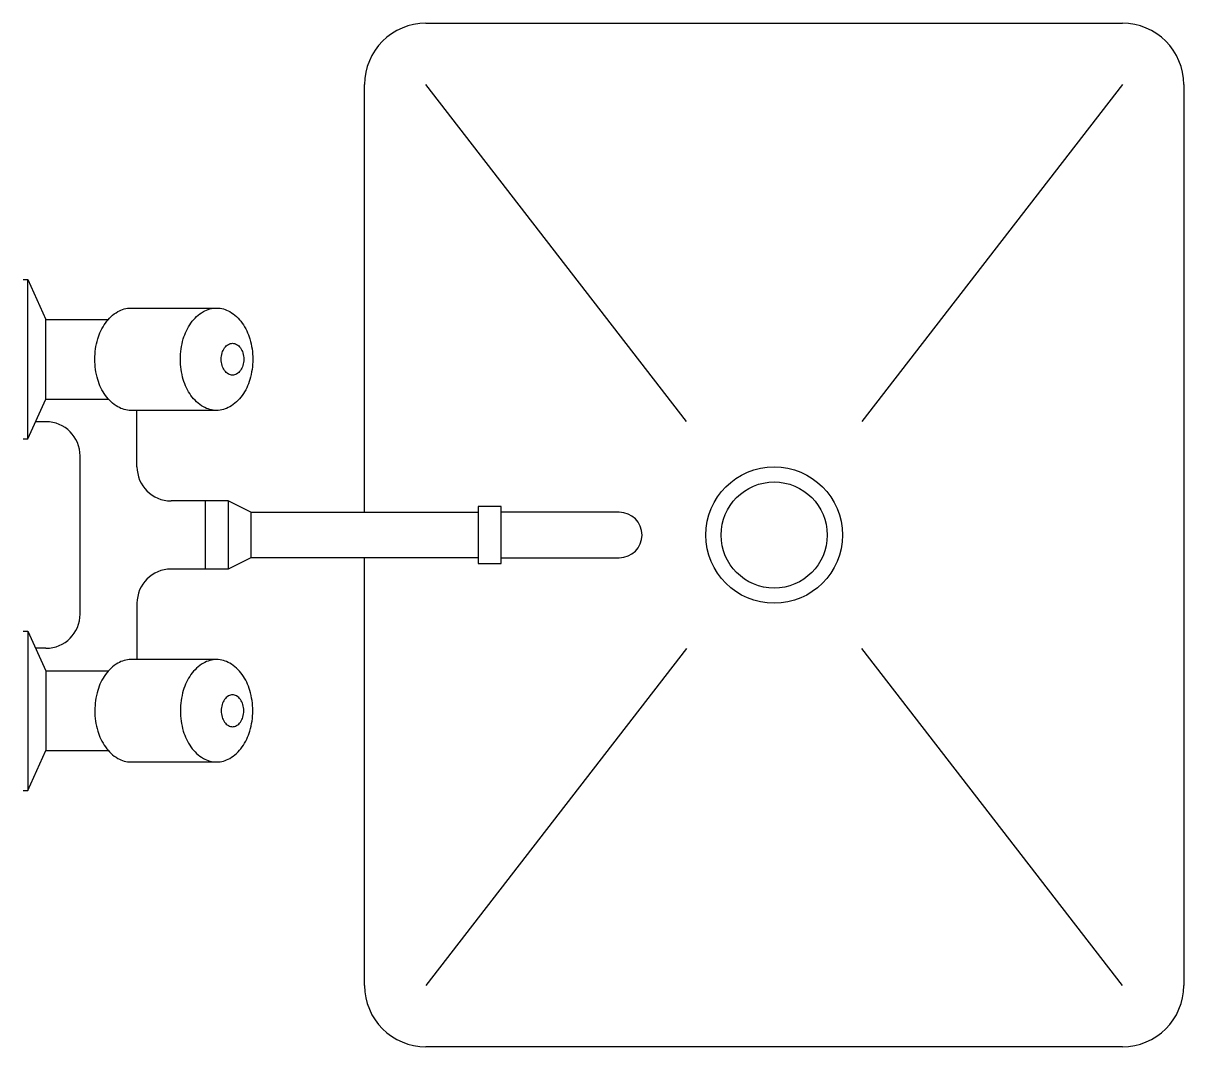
# Model space of a CAD drawing. Header units: millimetres. Extents: x -3060.947 to -3060.437, y 2892.395 to 2892.845.
import ezdxf

# ---------------------------------------------------------------- set-up
doc = ezdxf.new("R2010")
doc.units = ezdxf.units.MM
doc.header["$LTSCALE"] = 10
doc.layers.add('cozinha_pias', color=2, linetype='Continuous')

msp = doc.modelspace()

# ---------------------------------------------------------------- linework, layer by layer
at = {"layer": 'cozinha_pias'}
for p, q in [((-3060.77012, 2892.8452), (-3060.46412, 2892.8452)), ((-3060.79712, 2892.6302), (-3060.79712, 2892.8182)), ((-3060.43712, 2892.8182), (-3060.43712, 2892.4222)), ((-3060.79712, 2892.4222), (-3060.79712, 2892.6102)), ((-3060.46412, 2892.3952), (-3060.77012, 2892.3952))]:
    msp.add_line(p, q, dxfattribs=at)
at = {"layer": 'cozinha_pias', "color": 1}
for p, q in [((-3060.65564, 2892.67006), (-3060.77012, 2892.8182)), ((-3060.46412, 2892.8182), (-3060.57859, 2892.67006)), ((-3060.94512, 2892.66248), (-3060.94512, 2892.73248)), ((-3060.93712, 2892.67998), (-3060.93712, 2892.71498)), ((-3060.93712, 2892.67998), (-3060.93712, 2892.67998)), ((-3060.89712, 2892.6502), (-3060.89712, 2892.67498)), ((-3060.93712, 2892.66998), (-3060.94169, 2892.66998)), ((-3060.92212, 2892.58543), (-3060.92212, 2892.65498)), ((-3060.85712, 2892.6352), (-3060.88212, 2892.6352)), ((-3060.86712, 2892.6352), (-3060.86712, 2892.6052)), ((-3060.85712, 2892.6352), (-3060.85712, 2892.6052)), ((-3060.84712, 2892.6302), (-3060.85712, 2892.6352)), ((-3060.84712, 2892.6302), (-3060.84712, 2892.6102)), ((-3060.84712, 2892.6302), (-3060.74712, 2892.6302)), ((-3060.84712, 2892.6102), (-3060.85712, 2892.6052)), ((-3060.74712, 2892.6102), (-3060.84712, 2892.6102)), ((-3060.85712, 2892.6052), (-3060.88212, 2892.6052)), ((-3060.89712, 2892.5902), (-3060.89712, 2892.56543)), ((-3060.94512, 2892.57793), (-3060.94512, 2892.50793)), ((-3060.93712, 2892.57043), (-3060.94169, 2892.57043)), ((-3060.65564, 2892.57035), (-3060.77012, 2892.4222)), ((-3060.46412, 2892.4222), (-3060.57859, 2892.57035)), ((-3060.93712, 2892.56043), (-3060.93712, 2892.52543)), ((-3060.93712, 2892.56043), (-3060.93712, 2892.56043))]:
    msp.add_line(p, q, dxfattribs=at)
for points in [[(-3060.94712, 2892.73248), (-3060.94512, 2892.73248), (-3060.93712, 2892.71498), (-3060.90972, 2892.71498)], [(-3060.94712, 2892.66248), (-3060.94512, 2892.66248), (-3060.93712, 2892.67998), (-3060.90972, 2892.67998)], [(-3060.94712, 2892.57793), (-3060.94512, 2892.57793), (-3060.93712, 2892.56043), (-3060.90972, 2892.56043)], [(-3060.94712, 2892.50793), (-3060.94512, 2892.50793), (-3060.93712, 2892.52543), (-3060.90972, 2892.52543)]]:
    msp.add_lwpolyline(points, dxfattribs=at)
for points in [[(-3060.86214, 2892.67498), (-3060.89974, 2892.67498, -0.133256), (-3060.90552, 2892.67655, -0.106756), (-3060.91099, 2892.68157, -0.082828), (-3060.91437, 2892.68857, -0.071352), (-3060.91565, 2892.69748, -0.071352), (-3060.91437, 2892.70639, -0.082828), (-3060.91099, 2892.71339, -0.106756), (-3060.90552, 2892.71841, -0.133256), (-3060.89974, 2892.71998), (-3060.86214, 2892.71998)], [(-3060.73712, 2892.6102), (-3060.68519, 2892.6102, 1), (-3060.68519, 2892.6302), (-3060.73712, 2892.6302)], [(-3060.86214, 2892.56543), (-3060.89974, 2892.56543, 0.133256), (-3060.90552, 2892.56386, 0.106756), (-3060.91099, 2892.55884, 0.082828), (-3060.91437, 2892.55184, 0.071352), (-3060.91565, 2892.54293, 0.071352), (-3060.91437, 2892.53401, 0.082828), (-3060.91099, 2892.52702, 0.106756), (-3060.90552, 2892.522, 0.133256), (-3060.89974, 2892.52043), (-3060.86214, 2892.52043)]]:
    msp.add_lwpolyline(points, format="xyb", dxfattribs=at)
for points in [[(-3060.86214, 2892.71998, -0.133256), (-3060.85636, 2892.71841, -0.106756), (-3060.85089, 2892.71339, -0.082828), (-3060.84751, 2892.70639, -0.071352), (-3060.84623, 2892.69748, -0.071352), (-3060.84751, 2892.68857, -0.082828), (-3060.85089, 2892.68157, -0.106756), (-3060.85636, 2892.67655, -0.133256), (-3060.86214, 2892.67498, -0.133256), (-3060.86792, 2892.67655, -0.106756), (-3060.87339, 2892.68157, -0.082828), (-3060.87677, 2892.68857, -0.071352), (-3060.87805, 2892.69748, -0.071352), (-3060.87677, 2892.70639, -0.082828), (-3060.87339, 2892.71339, -0.106756), (-3060.86792, 2892.71841, -0.133256)], [(-3060.85514, 2892.69048, -0.133256), (-3060.85694, 2892.69097, -0.106756), (-3060.85864, 2892.69253, -0.082828), (-3060.85969, 2892.69471, -0.071352), (-3060.86009, 2892.69748, -0.071352), (-3060.85969, 2892.70025, -0.082828), (-3060.85864, 2892.70243, -0.106756), (-3060.85694, 2892.70399, -0.133256), (-3060.85514, 2892.70448, -0.133256), (-3060.85334, 2892.70399, -0.106756), (-3060.85164, 2892.70243, -0.082828), (-3060.85059, 2892.70025, -0.071352), (-3060.85019, 2892.69748, -0.071352), (-3060.85059, 2892.69471, -0.082828), (-3060.85164, 2892.69253, -0.106756), (-3060.85334, 2892.69097, -0.133256)], [(-3060.86214, 2892.52043, 0.133256), (-3060.85636, 2892.522, 0.106756), (-3060.85089, 2892.52702, 0.082828), (-3060.84751, 2892.53401, 0.071352), (-3060.84623, 2892.54293, 0.071352), (-3060.84751, 2892.55184, 0.082828), (-3060.85089, 2892.55884, 0.106756), (-3060.85636, 2892.56386, 0.133256), (-3060.86214, 2892.56543, 0.133256), (-3060.86792, 2892.56386, 0.106756), (-3060.87339, 2892.55884, 0.082828), (-3060.87677, 2892.55184, 0.071352), (-3060.87805, 2892.54293, 0.071352), (-3060.87677, 2892.53401, 0.082828), (-3060.87339, 2892.52702, 0.106756), (-3060.86792, 2892.522, 0.133256)], [(-3060.85514, 2892.54993, 0.133256), (-3060.85694, 2892.54944, 0.106756), (-3060.85864, 2892.54788, 0.082828), (-3060.85969, 2892.5457, 0.071352), (-3060.86009, 2892.54293, 0.071352), (-3060.85969, 2892.54016, 0.082828), (-3060.85864, 2892.53798, 0.106756), (-3060.85694, 2892.53642, 0.133256), (-3060.85514, 2892.53593, 0.133256), (-3060.85334, 2892.53642, 0.106756), (-3060.85164, 2892.53798, 0.082828), (-3060.85059, 2892.54016, 0.071352), (-3060.85019, 2892.54293, 0.071352), (-3060.85059, 2892.5457, 0.082828), (-3060.85164, 2892.54788, 0.106756), (-3060.85334, 2892.54944, 0.133256)]]:
    msp.add_lwpolyline(points, format="xyb", close=True, dxfattribs=at)
msp.add_lwpolyline([(-3060.73712, 2892.6327), (-3060.74712, 2892.6327), (-3060.74712, 2892.6077), (-3060.73712, 2892.6077)], close=True, dxfattribs=at)
for radius in [0.03, 0.02333]:
    msp.add_circle((-3060.61712, 2892.6202), radius, dxfattribs=at)
at = {"layer": 'cozinha_pias'}
for centre, start, end in [((-3060.77012, 2892.8182), 90, 180), ((-3060.46412, 2892.8182), 0, 90), ((-3060.77012, 2892.4222), 180, 270), ((-3060.46412, 2892.4222), 270, 0)]:
    msp.add_arc(centre, 0.027, start, end, dxfattribs=at)
at = {"layer": 'cozinha_pias', "color": 1}
for centre, start, end in [((-3060.93712, 2892.65498), 360, 90), ((-3060.88212, 2892.6502), 180, 270), ((-3060.88212, 2892.5902), 90, 180), ((-3060.93712, 2892.58543), 270, 0)]:
    msp.add_arc(centre, 0.015, start, end, dxfattribs=at)

doc.saveas('drawing.dxf')
